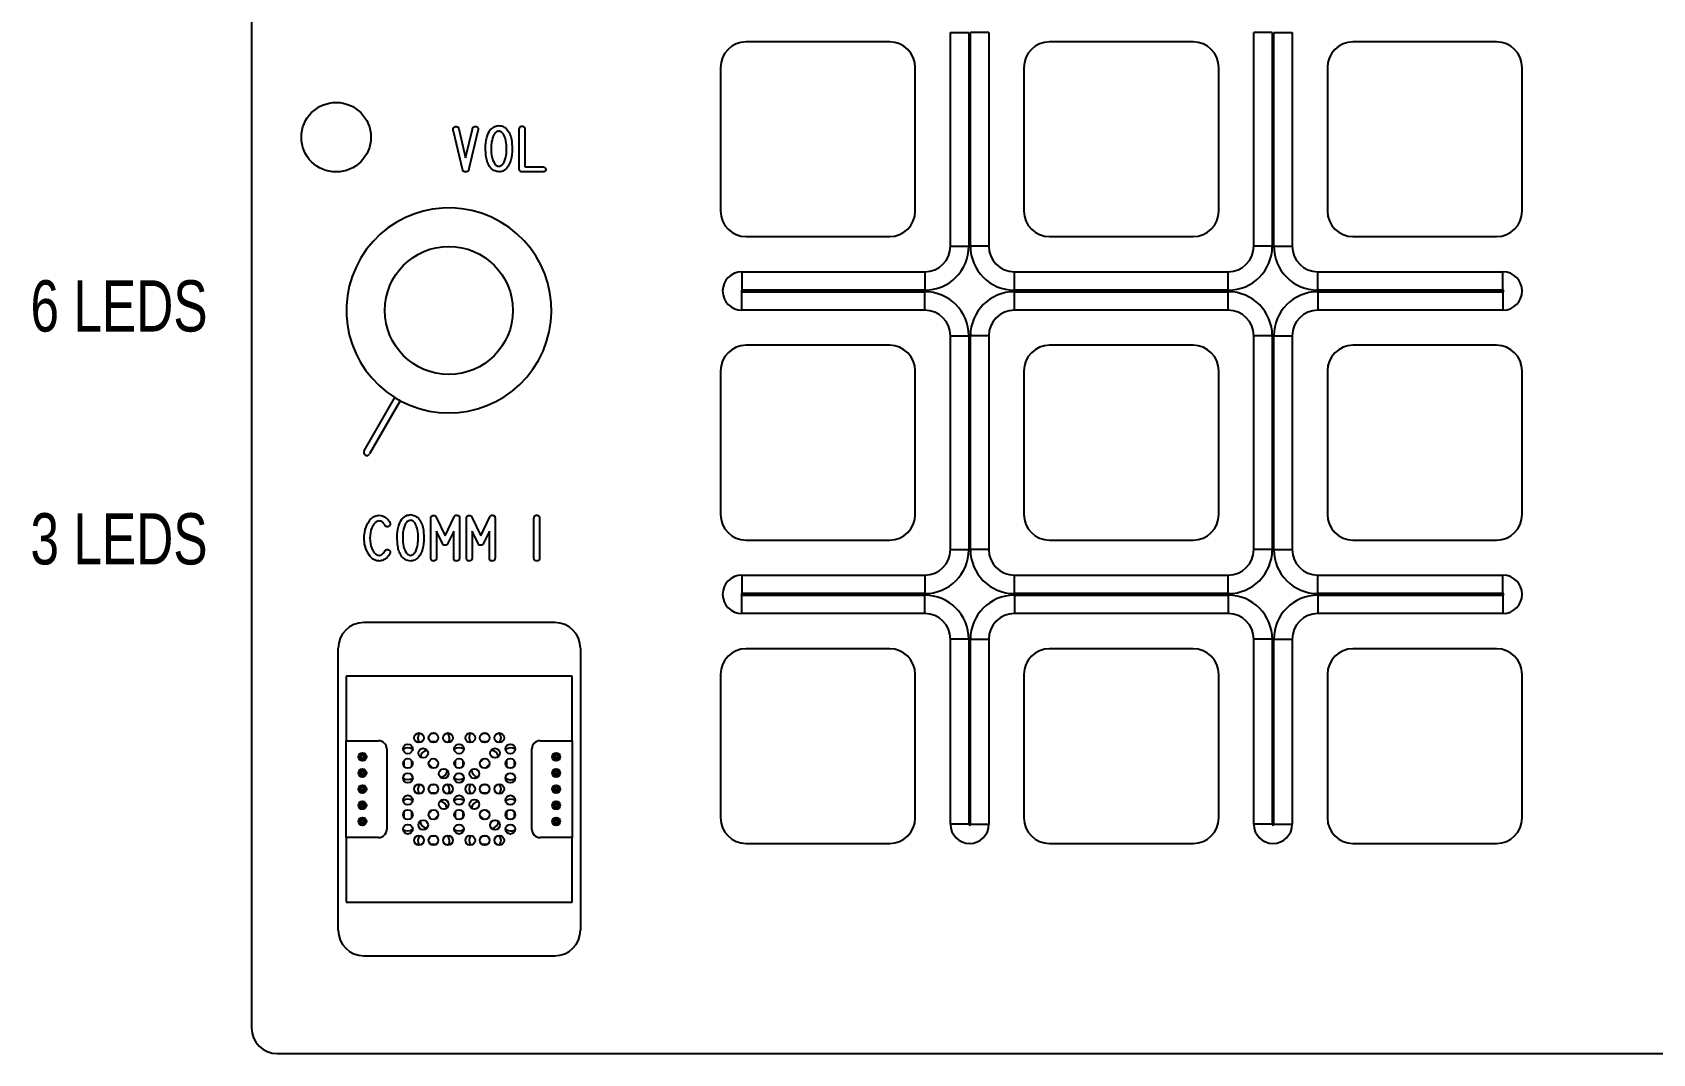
# Model space of a CAD drawing. Header units: inches. Extents: x 1.52 to 9.45, y 2.55 to 7.05.
# Drawn here: x 1.523 to 5.474, y 2.546 to 5.036 of the extents above; entities that cross this region are included whole.
import ezdxf

# ---------------------------------------------------------------- set-up
doc = ezdxf.new("R2010")
doc.units = ezdxf.units.IN
doc.header["$MEASUREMENT"] = 0
doc.styles.add('SLDTEXTSTYLE0', font='TXT', dxfattribs={"width": 0.75})

msp = doc.modelspace()

# ---------------------------------------------------------------- linework, layer by layer
at = {"color": 7, "linetype": 'Continuous', "lineweight": 25}
for p, q in [((2.057, 6.5458), (2.057, 2.6083)), ((3.7614, 4.5152), (3.7614, 5.0364)), ((3.7614, 5.0364), (3.8064, 5.0364)), ((3.8064, 5.0364), (3.8064, 4.5152)), ((3.8101, 4.5152), (3.8101, 5.0364)), ((3.8551, 5.0364), (3.8101, 5.0364)), ((3.8551, 5.0364), (3.8551, 4.5152)), ((4.5464, 5.0364), (4.5014, 5.0364)), ((4.5014, 4.5152), (4.5014, 5.0364)), ((4.5464, 5.0364), (4.5464, 4.5152)), ((4.5501, 4.5152), (4.5501, 5.0364)), ((4.5501, 5.0364), (4.5951, 5.0364)), ((4.5951, 5.0364), (4.5951, 4.5152)), ((3.6133, 5.0133), (3.2633, 5.0133)), ((4.3533, 5.0133), (4.0033, 5.0133)), ((5.0933, 5.0133), (4.7433, 5.0133)), ((3.2008, 4.9508), (3.2008, 4.6008)), ((3.6758, 4.6008), (3.6758, 4.9508)), ((3.9408, 4.9508), (3.9408, 4.6008)), ((4.4158, 4.6008), (4.4158, 4.9508)), ((4.6808, 4.9508), (4.6808, 4.6008)), ((5.1558, 4.6008), (5.1558, 4.9508)), ((2.5716, 4.7029), (2.5495, 4.7956)), ((2.5623, 4.801), (2.5791, 4.7304)), ((2.5791, 4.7304), (2.5959, 4.8005)), ((2.6089, 4.7964), (2.587, 4.7034)), ((2.6603, 4.8092), (2.6604, 4.8092)), ((2.7101, 4.7044), (2.7101, 4.8002)), ((2.7235, 4.8002), (2.7235, 4.7084)), ((2.7235, 4.7084), (2.7668, 4.7084)), ((2.7659, 4.6962), (2.7182, 4.6962)), ((3.2633, 4.5383), (3.6133, 4.5383)), ((3.7614, 4.5152), (3.8064, 4.5152)), ((3.8551, 4.5152), (3.8101, 4.5152)), ((4.0033, 4.5383), (4.3533, 4.5383)), ((4.5464, 4.5152), (4.5014, 4.5152)), ((4.5501, 4.5152), (4.5951, 4.5152)), ((4.7433, 4.5383), (5.0933, 4.5383)), ((3.2529, 4.4527), (3.2529, 4.4077)), ((3.2529, 4.4527), (3.6989, 4.4527)), ((3.6989, 4.4527), (3.6989, 4.4077)), ((3.9176, 4.4077), (3.9176, 4.4527)), ((3.9176, 4.4527), (4.4389, 4.4527)), ((4.4389, 4.4077), (4.4389, 4.4527)), ((4.6576, 4.4077), (4.6576, 4.4527)), ((4.6576, 4.4527), (5.1089, 4.4527)), ((5.1089, 4.4077), (5.1089, 4.4527)), ((3.6989, 4.4077), (3.2529, 4.4077)), ((3.2529, 4.4039), (3.6989, 4.4039)), ((3.2529, 4.3589), (3.2529, 4.4039)), ((3.6989, 4.3589), (3.6989, 4.4039)), ((4.4389, 4.4077), (3.9176, 4.4077)), ((3.9176, 4.4039), (4.4389, 4.4039)), ((3.9176, 4.3589), (3.9176, 4.4039)), ((4.4389, 4.3589), (4.4389, 4.4039)), ((5.1089, 4.4077), (4.6576, 4.4077)), ((4.6576, 4.4039), (5.1089, 4.4039)), ((4.6576, 4.4039), (4.6576, 4.3589)), ((5.1089, 4.4039), (5.1089, 4.3589)), ((3.6989, 4.3589), (3.2529, 4.3589)), ((4.4389, 4.3589), (3.9176, 4.3589)), ((5.1089, 4.3589), (4.6576, 4.3589)), ((3.6133, 4.2733), (3.2633, 4.2733)), ((3.7614, 3.7752), (3.7614, 4.2964)), ((3.7614, 4.2964), (3.8064, 4.2964)), ((3.8064, 4.2964), (3.8064, 3.7752)), ((3.8101, 3.7752), (3.8101, 4.2964)), ((3.8551, 4.2964), (3.8101, 4.2964)), ((3.8551, 4.2964), (3.8551, 3.7752)), ((4.3533, 4.2733), (4.0033, 4.2733)), ((4.5464, 4.2964), (4.5014, 4.2964)), ((4.5014, 3.7752), (4.5014, 4.2964)), ((4.5464, 4.2964), (4.5464, 3.7752)), ((4.5501, 3.7752), (4.5501, 4.2964)), ((4.5501, 4.2964), (4.5951, 4.2964)), ((4.5951, 4.2964), (4.5951, 3.7752)), ((5.0933, 4.2733), (4.7433, 4.2733)), ((3.2008, 4.2108), (3.2008, 3.8608)), ((3.6758, 3.8608), (3.6758, 4.2108)), ((3.9408, 4.2108), (3.9408, 3.8608)), ((4.4158, 3.8608), (4.4158, 4.2108)), ((4.6808, 4.2108), (4.6808, 3.8608)), ((5.1558, 3.8608), (5.1558, 4.2108)), ((2.3318, 4.0157), (2.4068, 4.1456)), ((2.4198, 4.1381), (2.3448, 4.0082)), ((2.3684, 3.8587), (2.3685, 3.8587)), ((2.4447, 3.8603), (2.4448, 3.8603)), ((2.4943, 3.7563), (2.4943, 3.8497)), ((2.5071, 3.8542), (2.5292, 3.8084)), ((2.5292, 3.8084), (2.5512, 3.8548)), ((2.5639, 3.8514), (2.5639, 3.7548)), ((2.5812, 3.7563), (2.5812, 3.8497)), ((2.594, 3.8542), (2.6161, 3.8084)), ((2.6161, 3.8084), (2.6381, 3.8548)), ((2.6508, 3.8514), (2.6508, 3.7548)), ((2.7458, 3.7549), (2.7458, 3.8508)), ((2.7593, 3.8512), (2.7593, 3.7549)), ((2.5081, 3.8203), (2.5081, 3.756)), ((2.5227, 3.79), (2.5081, 3.8203)), ((2.5502, 3.8203), (2.5359, 3.7908)), ((2.5502, 3.7556), (2.5502, 3.8203)), ((2.595, 3.8203), (2.595, 3.756)), ((2.6096, 3.79), (2.595, 3.8203)), ((2.6371, 3.8203), (2.6228, 3.7908)), ((2.6371, 3.7556), (2.6371, 3.8203)), ((3.2633, 3.7983), (3.6133, 3.7983)), ((4.0033, 3.7983), (4.3533, 3.7983)), ((4.7433, 3.7983), (5.0933, 3.7983)), ((3.7614, 3.7752), (3.8064, 3.7752)), ((3.8551, 3.7752), (3.8101, 3.7752)), ((4.5464, 3.7752), (4.5014, 3.7752)), ((4.5501, 3.7752), (4.5951, 3.7752)), ((3.2529, 3.7127), (3.2529, 3.6677)), ((3.2529, 3.7127), (3.6989, 3.7127)), ((3.6989, 3.7127), (3.6989, 3.6677)), ((3.9176, 3.6677), (3.9176, 3.7127)), ((3.9176, 3.7127), (4.4389, 3.7127)), ((4.4389, 3.6677), (4.4389, 3.7127)), ((4.6576, 3.6677), (4.6576, 3.7127)), ((4.6576, 3.7127), (5.1089, 3.7127)), ((5.1089, 3.6677), (5.1089, 3.7127)), ((3.6989, 3.6677), (3.2529, 3.6677)), ((3.2529, 3.6639), (3.6989, 3.6639)), ((3.2529, 3.6189), (3.2529, 3.6639)), ((3.6989, 3.6189), (3.6989, 3.6639)), ((4.4389, 3.6677), (3.9176, 3.6677)), ((3.9176, 3.6639), (4.4389, 3.6639)), ((3.9176, 3.6639), (3.9176, 3.6189)), ((4.4389, 3.6639), (4.4389, 3.6189)), ((5.1089, 3.6677), (4.6576, 3.6677)), ((4.6576, 3.6639), (5.1089, 3.6639)), ((4.6576, 3.6639), (4.6576, 3.6189)), ((5.1089, 3.6639), (5.1089, 3.6189)), ((2.7965, 3.5971), (2.331, 3.5971)), ((3.6989, 3.6189), (3.2529, 3.6189)), ((4.4389, 3.6189), (3.9176, 3.6189)), ((5.1089, 3.6189), (4.6576, 3.6189)), ((3.8064, 3.5564), (3.7614, 3.5564)), ((3.7614, 3.1052), (3.7614, 3.5564)), ((3.8064, 3.5564), (3.8064, 3.1052)), ((3.8101, 3.1052), (3.8101, 3.5564)), ((3.8101, 3.5564), (3.8551, 3.5564)), ((3.8551, 3.5564), (3.8551, 3.1052)), ((4.5464, 3.5564), (4.5014, 3.5564)), ((4.5014, 3.1052), (4.5014, 3.5564)), ((4.5464, 3.5564), (4.5464, 3.1052)), ((4.5501, 3.1052), (4.5501, 3.5564)), ((4.5501, 3.5564), (4.5951, 3.5564)), ((4.5951, 3.5564), (4.5951, 3.1052)), ((2.2685, 2.847), (2.2685, 3.5346)), ((2.859, 3.5346), (2.859, 2.847)), ((3.6133, 3.5333), (3.2633, 3.5333)), ((4.3533, 3.5333), (4.0033, 3.5333)), ((5.0933, 3.5333), (4.7433, 3.5333)), ((2.2881, 3.4664), (2.2881, 3.3089)), ((2.8393, 3.4664), (2.2881, 3.4664)), ((2.8393, 3.3089), (2.8393, 3.4664)), ((3.2008, 3.4708), (3.2008, 3.1208)), ((3.6758, 3.1208), (3.6758, 3.4708)), ((3.9408, 3.4708), (3.9408, 3.1208)), ((4.4158, 3.1208), (4.4158, 3.4708)), ((4.6808, 3.4708), (4.6808, 3.1208)), ((5.1558, 3.1208), (5.1558, 3.4708)), ((2.5064, 3.3264), (2.495, 3.3264)), ((2.6314, 3.3264), (2.62, 3.3264)), ((2.2881, 3.0727), (2.2881, 3.3089)), ((2.2881, 3.3089), (2.3669, 3.3089)), ((2.3866, 3.2892), (2.3866, 3.0924)), ((2.4935, 3.3067), (2.5079, 3.3067)), ((2.6185, 3.3067), (2.6329, 3.3067)), ((2.7409, 3.0924), (2.7409, 3.2892)), ((2.7606, 3.3089), (2.8393, 3.3089)), ((2.8393, 3.3089), (2.8393, 3.0727)), ((2.3216, 3.2636), (2.3216, 3.2755)), ((2.3246, 3.2725), (2.3216, 3.2755)), ((2.3216, 3.2755), (2.3334, 3.2755)), ((2.3246, 3.2666), (2.3216, 3.2636)), ((2.3216, 3.2636), (2.3334, 3.2636)), ((2.3246, 3.2725), (2.3246, 3.2666)), ((2.3305, 3.2725), (2.3246, 3.2725)), ((2.3305, 3.2666), (2.3246, 3.2666)), ((2.3334, 3.2755), (2.3305, 3.2725)), ((2.3305, 3.2725), (2.3305, 3.2666)), ((2.3305, 3.2666), (2.3334, 3.2636)), ((2.3334, 3.2636), (2.3334, 3.2755)), ((2.4284, 3.2601), (2.4284, 3.247)), ((2.448, 3.247), (2.448, 3.2601)), ((2.489, 3.2518), (2.499, 3.2418)), ((2.5121, 3.2565), (2.5037, 3.2649)), ((2.5534, 3.2601), (2.5534, 3.247)), ((2.573, 3.247), (2.573, 3.2601)), ((2.6227, 3.2649), (2.6143, 3.2565)), ((2.6274, 3.2418), (2.6374, 3.2518)), ((2.6784, 3.2601), (2.6784, 3.247)), ((2.698, 3.247), (2.698, 3.2601)), ((2.794, 3.2636), (2.794, 3.2755)), ((2.797, 3.2725), (2.794, 3.2755)), ((2.794, 3.2755), (2.8059, 3.2755)), ((2.797, 3.2666), (2.794, 3.2636)), ((2.794, 3.2636), (2.8059, 3.2636)), ((2.797, 3.2725), (2.797, 3.2666)), ((2.8029, 3.2725), (2.797, 3.2725)), ((2.8029, 3.2666), (2.797, 3.2666)), ((2.8059, 3.2755), (2.8029, 3.2725)), ((2.8029, 3.2725), (2.8029, 3.2666)), ((2.8029, 3.2666), (2.8059, 3.2636)), ((2.8059, 3.2636), (2.8059, 3.2755)), ((2.3216, 3.2243), (2.3216, 3.2361)), ((2.3246, 3.2331), (2.3216, 3.2361)), ((2.3216, 3.2361), (2.3334, 3.2361)), ((2.3246, 3.2272), (2.3216, 3.2243)), ((2.3216, 3.2243), (2.3334, 3.2243)), ((2.3246, 3.2272), (2.3246, 3.2331)), ((2.3305, 3.2331), (2.3246, 3.2331)), ((2.3305, 3.2272), (2.3246, 3.2272)), ((2.3334, 3.2361), (2.3305, 3.2331)), ((2.3305, 3.2331), (2.3305, 3.2272)), ((2.3305, 3.2272), (2.3334, 3.2243)), ((2.3334, 3.2243), (2.3334, 3.2361)), ((2.5064, 3.2014), (2.495, 3.2014)), ((2.6314, 3.2014), (2.62, 3.2014)), ((2.794, 3.2243), (2.794, 3.2361)), ((2.797, 3.2331), (2.794, 3.2361)), ((2.794, 3.2361), (2.8059, 3.2361)), ((2.797, 3.2272), (2.794, 3.2243)), ((2.794, 3.2243), (2.8059, 3.2243)), ((2.797, 3.2272), (2.797, 3.2331)), ((2.8029, 3.2331), (2.797, 3.2331)), ((2.8029, 3.2272), (2.797, 3.2272)), ((2.8059, 3.2361), (2.8029, 3.2331)), ((2.8029, 3.2331), (2.8029, 3.2272)), ((2.8029, 3.2272), (2.8059, 3.2243)), ((2.8059, 3.2243), (2.8059, 3.2361)), ((2.3216, 3.1849), (2.3216, 3.1967)), ((2.3246, 3.1938), (2.3216, 3.1967)), ((2.3216, 3.1967), (2.3334, 3.1967)), ((2.3246, 3.1879), (2.3216, 3.1849)), ((2.3216, 3.1849), (2.3334, 3.1849)), ((2.3246, 3.1938), (2.3246, 3.1879)), ((2.3305, 3.1938), (2.3246, 3.1938)), ((2.3305, 3.1879), (2.3246, 3.1879)), ((2.3334, 3.1967), (2.3305, 3.1938)), ((2.3305, 3.1938), (2.3305, 3.1879)), ((2.3305, 3.1879), (2.3334, 3.1849)), ((2.3334, 3.1849), (2.3334, 3.1967)), ((2.4935, 3.1817), (2.5079, 3.1817)), ((2.6185, 3.1817), (2.6329, 3.1817)), ((2.794, 3.1849), (2.794, 3.1967)), ((2.797, 3.1938), (2.794, 3.1967)), ((2.794, 3.1967), (2.8059, 3.1967)), ((2.797, 3.1879), (2.794, 3.1849)), ((2.794, 3.1849), (2.8059, 3.1849)), ((2.797, 3.1938), (2.797, 3.1879)), ((2.8029, 3.1938), (2.797, 3.1938)), ((2.8029, 3.1879), (2.797, 3.1879)), ((2.8059, 3.1967), (2.8029, 3.1938)), ((2.8029, 3.1938), (2.8029, 3.1879)), ((2.8029, 3.1879), (2.8059, 3.1849)), ((2.8059, 3.1849), (2.8059, 3.1967)), ((2.3216, 3.1573), (2.3246, 3.1544)), ((2.3216, 3.1573), (2.3334, 3.1573)), ((2.3216, 3.1455), (2.3216, 3.1573)), ((2.3246, 3.1485), (2.3216, 3.1455)), ((2.3216, 3.1455), (2.3334, 3.1455)), ((2.3246, 3.1544), (2.3246, 3.1485)), ((2.3305, 3.1544), (2.3246, 3.1544)), ((2.3305, 3.1485), (2.3246, 3.1485)), ((2.3334, 3.1573), (2.3305, 3.1544)), ((2.3305, 3.1544), (2.3305, 3.1485)), ((2.3334, 3.1455), (2.3305, 3.1485)), ((2.3334, 3.1455), (2.3334, 3.1573)), ((2.4284, 3.1351), (2.4284, 3.122)), ((2.448, 3.122), (2.448, 3.1351)), ((2.4977, 3.1399), (2.4893, 3.1315)), ((2.5024, 3.1168), (2.5124, 3.1268)), ((2.5534, 3.1351), (2.5534, 3.122)), ((2.573, 3.122), (2.573, 3.1351)), ((2.614, 3.1268), (2.624, 3.1168)), ((2.6371, 3.1315), (2.6287, 3.1399)), ((2.6784, 3.1351), (2.6784, 3.122)), ((2.698, 3.122), (2.698, 3.1351)), ((2.794, 3.1573), (2.797, 3.1544)), ((2.794, 3.1573), (2.8059, 3.1573)), ((2.794, 3.1455), (2.794, 3.1573)), ((2.797, 3.1485), (2.794, 3.1455)), ((2.794, 3.1455), (2.8059, 3.1455)), ((2.797, 3.1544), (2.797, 3.1485)), ((2.8029, 3.1544), (2.797, 3.1544)), ((2.8029, 3.1485), (2.797, 3.1485)), ((2.8059, 3.1573), (2.8029, 3.1544)), ((2.8029, 3.1544), (2.8029, 3.1485)), ((2.8059, 3.1455), (2.8029, 3.1485)), ((2.8059, 3.1455), (2.8059, 3.1573)), ((2.3216, 3.1062), (2.3216, 3.118)), ((2.3246, 3.115), (2.3216, 3.118)), ((2.3216, 3.118), (2.3334, 3.118)), ((2.3246, 3.1091), (2.3216, 3.1062)), ((2.3216, 3.1062), (2.3334, 3.1062)), ((2.3246, 3.1091), (2.3246, 3.115)), ((2.3305, 3.115), (2.3246, 3.115)), ((2.3305, 3.1091), (2.3246, 3.1091)), ((2.3334, 3.118), (2.3305, 3.115)), ((2.3305, 3.115), (2.3305, 3.1091)), ((2.3305, 3.1091), (2.3334, 3.1062)), ((2.3334, 3.1062), (2.3334, 3.118)), ((2.794, 3.1062), (2.794, 3.118)), ((2.797, 3.115), (2.794, 3.118)), ((2.794, 3.118), (2.8059, 3.118)), ((2.797, 3.1091), (2.794, 3.1062)), ((2.794, 3.1062), (2.8059, 3.1062)), ((2.797, 3.1091), (2.797, 3.115)), ((2.8029, 3.115), (2.797, 3.115)), ((2.8029, 3.1091), (2.797, 3.1091)), ((2.8059, 3.118), (2.8029, 3.115)), ((2.8029, 3.115), (2.8029, 3.1091)), ((2.8029, 3.1091), (2.8059, 3.1062)), ((2.8059, 3.1062), (2.8059, 3.118)), ((3.8064, 3.1052), (3.7614, 3.1052)), ((3.8101, 3.1052), (3.8551, 3.1052)), ((4.5464, 3.1052), (4.5014, 3.1052)), ((4.5501, 3.1052), (4.5951, 3.1052)), ((2.3669, 3.0727), (2.2881, 3.0727)), ((2.2881, 3.0727), (2.2881, 2.9152)), ((2.4935, 3.0567), (2.5079, 3.0567)), ((2.5064, 3.0764), (2.495, 3.0764)), ((2.6185, 3.0567), (2.6329, 3.0567)), ((2.6314, 3.0764), (2.62, 3.0764)), ((2.8393, 3.0727), (2.7606, 3.0727)), ((2.8393, 2.9152), (2.8393, 3.0727)), ((3.2633, 3.0583), (3.6133, 3.0583)), ((4.0033, 3.0583), (4.3533, 3.0583)), ((4.7433, 3.0583), (5.0933, 3.0583)), ((2.2881, 2.9152), (2.8393, 2.9152)), ((2.331, 2.7845), (2.7965, 2.7845)), ((2.1195, 2.5458), (8.807, 2.5458))]:
    msp.add_line(p, q, dxfattribs=at)
for centre, radius in [((2.2633, 4.7808), 0.0848), ((2.5383, 4.3583), 0.1562), ((2.4653, 3.316), 0.0118), ((2.5007, 3.316), 0.0118), ((2.5361, 3.316), 0.0118), ((2.5903, 3.316), 0.0118), ((2.6257, 3.316), 0.0118), ((2.6611, 3.316), 0.0118), ((2.4382, 3.289), 0.0118), ((2.4756, 3.2786), 0.0118), ((2.5632, 3.289), 0.0118), ((2.6508, 3.2786), 0.0118), ((2.6882, 3.289), 0.0118), ((2.3275, 3.2696), 0.00984), ((2.4382, 3.2535), 0.0118), ((2.5007, 3.2535), 0.0118), ((2.5258, 3.2285), 0.0118), ((2.5632, 3.2535), 0.0118), ((2.6006, 3.2285), 0.0118), ((2.6257, 3.2535), 0.0118), ((2.6882, 3.2535), 0.0118), ((2.7999, 3.2696), 0.00984), ((2.3275, 3.2302), 0.00984), ((2.4382, 3.2181), 0.0118), ((2.4653, 3.191), 0.0118), ((2.5007, 3.191), 0.0118), ((2.5361, 3.191), 0.0118), ((2.5632, 3.2181), 0.0118), ((2.5903, 3.191), 0.0118), ((2.6257, 3.191), 0.0118), ((2.6611, 3.191), 0.0118), ((2.6882, 3.2181), 0.0118), ((2.7999, 3.2302), 0.00984), ((2.3275, 3.1908), 0.00984), ((2.3275, 3.1514), 0.00984), ((2.4382, 3.164), 0.0118), ((2.5258, 3.1536), 0.0118), ((2.5632, 3.164), 0.0118), ((2.6006, 3.1536), 0.0118), ((2.6882, 3.164), 0.0118), ((2.7999, 3.1908), 0.00984), ((2.7999, 3.1514), 0.00984), ((2.3275, 3.1121), 0.00984), ((2.4382, 3.1285), 0.0118), ((2.5007, 3.1285), 0.0118), ((2.5632, 3.1285), 0.0118), ((2.6257, 3.1285), 0.0118), ((2.6882, 3.1285), 0.0118), ((2.7999, 3.1121), 0.00984), ((2.4382, 3.0931), 0.0118), ((2.4756, 3.1035), 0.0118), ((2.5632, 3.0931), 0.0118), ((2.6508, 3.1035), 0.0118), ((2.6882, 3.0931), 0.0118), ((2.4653, 3.066), 0.0118), ((2.5007, 3.066), 0.0118), ((2.5361, 3.066), 0.0118), ((2.5903, 3.066), 0.0118), ((2.6257, 3.066), 0.0118), ((2.6611, 3.066), 0.0118)]:
    msp.add_circle(centre, radius, dxfattribs=at)
for centre, radius, start, end in [((3.2633, 4.9508), 0.0625, 90, 180), ((3.6133, 4.9508), 0.0625, 0, 90), ((4.0033, 4.9508), 0.0625, 90, 180), ((4.3533, 4.9508), 0.0625, 0, 90), ((4.7433, 4.9508), 0.0625, 90, 180), ((5.0933, 4.9508), 0.0625, 0, 90), ((2.5383, 4.3583), 0.25, 241.7189, 238.2811), ((3.2633, 4.6008), 0.0625, 180, 270), ((3.6133, 4.6008), 0.0625, 270, 0), ((4.0033, 4.6008), 0.0625, 180, 270), ((4.3533, 4.6008), 0.0625, 270, 0), ((4.7433, 4.6008), 0.0625, 180, 270), ((5.0933, 4.6008), 0.0625, 270, 0), ((3.6989, 4.5152), 0.1075, 270, 0), ((3.6989, 4.5152), 0.0625, 270, 0), ((3.9176, 4.5152), 0.1075, 180, 270), ((3.9176, 4.5152), 0.0625, 180, 270), ((4.4389, 4.5152), 0.1075, 270, 0), ((4.4389, 4.5152), 0.0625, 270, 0), ((4.6576, 4.5152), 0.1075, 180, 270), ((4.6576, 4.5152), 0.0625, 180, 270), ((3.2529, 4.4058), 0.0469, 90, 270), ((5.1089, 4.4058), 0.0469, 270, 90), ((3.2529, 4.4058), 0.00188, 90, 270), ((3.6989, 4.2964), 0.1075, 0, 90), ((3.9176, 4.2964), 0.1075, 90, 180), ((4.4389, 4.2964), 0.1075, 0, 90), ((4.6576, 4.2964), 0.1075, 90, 180), ((5.1089, 4.4058), 0.00188, 270, 90), ((3.6989, 4.2964), 0.0625, 0, 90), ((3.9176, 4.2964), 0.0625, 90, 180), ((4.4389, 4.2964), 0.0625, 0, 90), ((4.6576, 4.2964), 0.0625, 90, 180), ((3.2633, 4.2108), 0.0625, 90, 180), ((3.6133, 4.2108), 0.0625, 0, 90), ((4.0033, 4.2108), 0.0625, 90, 180), ((4.3533, 4.2108), 0.0625, 0, 90), ((4.7433, 4.2108), 0.0625, 90, 180), ((5.0933, 4.2108), 0.0625, 0, 90), ((2.4133, 4.1418), 0.0075, 149.1405, 150), ((2.5383, 4.3583), 0.25, 238.2811, 241.7189), ((2.4133, 4.1418), 0.0075, 330, 330.8595), ((2.3383, 4.0119), 0.0075, 150, 330), ((3.2633, 3.8608), 0.0625, 180, 270), ((3.6133, 3.8608), 0.0625, 270, 0), ((4.0033, 3.8608), 0.0625, 180, 270), ((4.3533, 3.8608), 0.0625, 270, 0), ((4.7433, 3.8608), 0.0625, 180, 270), ((5.0933, 3.8608), 0.0625, 270, 0), ((3.6989, 3.7752), 0.1075, 270, 0), ((3.6989, 3.7752), 0.0625, 270, 0), ((3.9176, 3.7752), 0.1075, 180, 270), ((3.9176, 3.7752), 0.0625, 180, 270), ((4.4389, 3.7752), 0.1075, 270, 0), ((4.4389, 3.7752), 0.0625, 270, 0), ((4.6576, 3.7752), 0.1075, 180, 270), ((4.6576, 3.7752), 0.0625, 180, 270), ((3.2529, 3.6658), 0.0469, 90, 270), ((5.1089, 3.6658), 0.0469, 270, 90), ((3.2529, 3.6658), 0.00188, 90, 270), ((3.6989, 3.5564), 0.1075, 0, 90), ((3.9176, 3.5564), 0.1075, 90, 180), ((4.4389, 3.5564), 0.1075, 0, 90), ((4.6576, 3.5564), 0.1075, 90, 180), ((5.1089, 3.6658), 0.00188, 270, 90), ((2.331, 3.5346), 0.0625, 90, 180), ((2.7965, 3.5346), 0.0625, 0, 90), ((3.6989, 3.5564), 0.0625, 0, 90), ((3.9176, 3.5564), 0.0625, 90, 180), ((4.4389, 3.5564), 0.0625, 0, 90), ((4.6576, 3.5564), 0.0625, 90, 180), ((3.2633, 3.4708), 0.0625, 90, 180), ((3.6133, 3.4708), 0.0625, 0, 90), ((4.0033, 3.4708), 0.0625, 90, 180), ((4.3533, 3.4708), 0.0625, 0, 90), ((4.7433, 3.4708), 0.0625, 90, 180), ((5.0933, 3.4708), 0.0625, 0, 90), ((2.4817, 3.3148), 0.0193, 138.3821, 213.2813), ((2.5207, 3.3148), 0.0193, 326.7183, 42.1911), ((2.6071, 3.3156), 0.0193, 141.231, 215.9616), ((2.6461, 3.3156), 0.0193, 323.9194, 39.2337), ((2.3669, 3.2892), 0.0197, 0, 90), ((2.4385, 3.2724), 0.0193, 53.7219, 128.5941), ((2.4881, 3.2666), 0.0193, 98.9325, 173.3156), ((2.5635, 3.2724), 0.0193, 53.7219, 128.5941), ((2.6403, 3.2661), 0.0193, 12.6273, 87.8101), ((2.6893, 3.272), 0.0193, 56.4732, 131.102), ((2.7606, 3.2892), 0.0197, 90, 180), ((2.4385, 3.2334), 0.0193, 231.0081, 306.4916), ((2.4817, 3.1898), 0.0193, 138.3821, 213.2813), ((2.5156, 3.2391), 0.0193, 276.0763, 351.2824), ((2.5207, 3.1898), 0.0193, 326.7183, 42.191), ((2.5635, 3.2334), 0.0193, 231.0081, 306.4916), ((2.6071, 3.1906), 0.0193, 141.231, 215.9616), ((2.6128, 3.2385), 0.0193, 181.9781, 257.2505), ((2.6461, 3.1906), 0.0193, 323.9194, 39.2337), ((2.6893, 3.233), 0.0193, 228.0522, 303.3583), ((2.4385, 3.1474), 0.0193, 53.7219, 128.5941), ((2.5151, 3.1419), 0.0193, 9.8796, 85.135), ((2.5635, 3.1474), 0.0193, 53.7219, 128.5941), ((2.6893, 3.147), 0.0193, 56.4732, 131.102), ((2.6122, 3.1414), 0.0193, 96.1451, 170.7967), ((2.3669, 3.0924), 0.0197, 270, 0), ((2.4385, 3.1084), 0.0193, 231.0081, 306.4916), ((2.4875, 3.1144), 0.0193, 184.9011, 260.1723), ((2.5635, 3.1084), 0.0193, 231.0081, 306.4916), ((2.6398, 3.1138), 0.0193, 278.973, 354.4462), ((2.6893, 3.108), 0.0193, 228.0522, 303.3583), ((2.7606, 3.0924), 0.0197, 180, 270), ((3.2633, 3.1208), 0.0625, 180, 270), ((3.6133, 3.1208), 0.0625, 270, 0), ((3.8083, 3.1052), 0.0469, 180, 0), ((3.8083, 3.1052), 0.00188, 180, 0), ((4.0033, 3.1208), 0.0625, 180, 270), ((4.3533, 3.1208), 0.0625, 270, 0), ((4.5483, 3.1052), 0.0469, 180, 0), ((4.5483, 3.1052), 0.00188, 180, 0), ((4.7433, 3.1208), 0.0625, 180, 270), ((5.0933, 3.1208), 0.0625, 270, 0), ((2.4817, 3.0648), 0.0193, 138.3821, 213.2813), ((2.5207, 3.0648), 0.0193, 326.7183, 42.191), ((2.6071, 3.0656), 0.0193, 141.231, 215.9616), ((2.6461, 3.0656), 0.0193, 323.9194, 39.2337), ((2.331, 2.847), 0.0625, 180, 270), ((2.7965, 2.847), 0.0625, 270, 0), ((2.1195, 2.6083), 0.0625, 180, 270)]:
    msp.add_arc(centre, radius, start, end, dxfattribs=at)
for points, knots in [([(2.5486, 4.8006), (2.5488, 4.8016), (2.5491, 4.8036), (2.5511, 4.8057), (2.5535, 4.8068), (2.555, 4.8069), (2.5558, 4.807)], [0, 0, 0, 0, 0.279382, 0.559042, 0.779433, 1, 1, 1, 1]), ([(2.5495, 4.7956), (2.5492, 4.7965), (2.5488, 4.7982), (2.5487, 4.7999), (2.5486, 4.8006)], [0, 0, 0, 0, 0.560172, 1, 1, 1, 1]), ([(2.5558, 4.807), (2.5567, 4.8069), (2.5586, 4.8068), (2.5613, 4.8047), (2.562, 4.8024), (2.5623, 4.801)], [0, 0, 0, 0, 0.280657, 0.560457, 1, 1, 1, 1]), ([(2.5959, 4.8005), (2.5961, 4.8014), (2.5966, 4.8034), (2.5982, 4.8058), (2.6005, 4.8071), (2.6021, 4.8071), (2.6029, 4.8072)], [0, 0, 0, 0, 0.280752, 0.559949, 0.779644, 1, 1, 1, 1]), ([(2.6029, 4.8072), (2.6039, 4.8071), (2.6059, 4.8068), (2.6082, 4.8052), (2.6095, 4.8029), (2.6097, 4.8014), (2.6098, 4.8006)], [0, 0, 0, 0, 0.280095, 0.559648, 0.779786, 1, 1, 1, 1]), ([(2.6098, 4.8006), (2.6097, 4.7998), (2.6095, 4.7984), (2.6091, 4.797), (2.6089, 4.7964)], [0, 0, 0, 0, 0.559839, 1, 1, 1, 1]), ([(2.6277, 4.7543), (2.6279, 4.7632), (2.6283, 4.7789), (2.6359, 4.7925), (2.6393, 4.7985)], [0, 0, 0, 0, 0.561036, 1, 1, 1, 1]), ([(2.6393, 4.7985), (2.6427, 4.8017), (2.6486, 4.8074), (2.6568, 4.8087), (2.6603, 4.8092)], [0, 0, 0, 0, 0.559815, 1, 1, 1, 1]), ([(2.6484, 4.7879), (2.646, 4.7817), (2.6417, 4.7706), (2.6415, 4.7587), (2.6414, 4.7535)], [0, 0, 0, 0, 0.5585079, 1, 1, 1, 1]), ([(2.6603, 4.7955), (2.659, 4.7952), (2.6563, 4.7948), (2.6521, 4.7922), (2.6498, 4.7895), (2.6484, 4.7879)], [0, 0, 0, 0, 0.279672, 0.560314, 1, 1, 1, 1]), ([(2.6726, 4.7864), (2.6709, 4.7888), (2.6684, 4.7922), (2.6638, 4.795), (2.6615, 4.7953), (2.6603, 4.7955)], [0, 0, 0, 0, 0.559158, 0.779881, 1, 1, 1, 1]), ([(2.6604, 4.8092), (2.6641, 4.8087), (2.6709, 4.8077), (2.6762, 4.8034), (2.6786, 4.8015)], [0, 0, 0, 0, 0.558881, 1, 1, 1, 1]), ([(2.6789, 4.753), (2.6788, 4.7594), (2.6786, 4.771), (2.6744, 4.7817), (2.6726, 4.7864)], [0, 0, 0, 0, 0.560613, 1, 1, 1, 1]), ([(2.6786, 4.8015), (2.6816, 4.7976), (2.6876, 4.7898), (2.6919, 4.7726), (2.6924, 4.7601), (2.6926, 4.7525)], [0, 0, 0, 0, 0.279179, 0.559384, 1, 1, 1, 1]), ([(2.7101, 4.8002), (2.7101, 4.8013), (2.7103, 4.8034), (2.7117, 4.8062), (2.7143, 4.8076), (2.7159, 4.8076), (2.7168, 4.8077)], [0, 0, 0, 0, 0.280881, 0.559545, 0.779259, 1, 1, 1, 1]), ([(2.7168, 4.8077), (2.7179, 4.8076), (2.7201, 4.8075), (2.7225, 4.8054), (2.7234, 4.8027), (2.7235, 4.801), (2.7235, 4.8002)], [0, 0, 0, 0, 0.280331, 0.558177, 0.778761, 1, 1, 1, 1]), ([(2.6395, 4.7065), (2.6369, 4.7105), (2.6318, 4.7184), (2.6284, 4.735), (2.628, 4.747), (2.6277, 4.7543)], [0, 0, 0, 0, 0.279073, 0.559378, 1, 1, 1, 1]), ([(2.6414, 4.7535), (2.6415, 4.7463), (2.6416, 4.7335), (2.6469, 4.7219), (2.6493, 4.7168)], [0, 0, 0, 0, 0.561424, 1, 1, 1, 1]), ([(2.6721, 4.718), (2.6745, 4.7243), (2.6788, 4.7356), (2.6789, 4.7476), (2.6789, 4.753)], [0, 0, 0, 0, 0.5585149, 1, 1, 1, 1]), ([(2.6926, 4.7525), (2.6926, 4.7429), (2.6924, 4.726), (2.6837, 4.7116), (2.6799, 4.7052)], [0, 0, 0, 0, 0.561426, 1, 1, 1, 1]), ([(2.5793, 4.6962), (2.5782, 4.6962), (2.576, 4.6962), (2.5727, 4.6985), (2.572, 4.7012), (2.5716, 4.7029)], [0, 0, 0, 0, 0.281211, 0.559112, 1, 1, 1, 1]), ([(2.587, 4.7034), (2.5867, 4.7024), (2.5861, 4.7003), (2.5846, 4.6975), (2.5819, 4.6962), (2.5801, 4.6962), (2.5793, 4.6962)], [0, 0, 0, 0, 0.280841, 0.559904, 0.779309, 1, 1, 1, 1]), ([(2.6607, 4.6962), (2.6562, 4.697), (2.6481, 4.6985), (2.6421, 4.7041), (2.6395, 4.7065)], [0, 0, 0, 0, 0.55847, 1, 1, 1, 1]), ([(2.6493, 4.7168), (2.6509, 4.7148), (2.6538, 4.7112), (2.6582, 4.7103), (2.6602, 4.7099)], [0, 0, 0, 0, 0.5612766, 1, 1, 1, 1]), ([(2.6602, 4.7099), (2.6616, 4.7102), (2.6643, 4.7106), (2.6686, 4.7134), (2.6708, 4.7162), (2.6721, 4.718)], [0, 0, 0, 0, 0.279566, 0.560256, 1, 1, 1, 1]), ([(2.6799, 4.7052), (2.6768, 4.7025), (2.6712, 4.6976), (2.6639, 4.6966), (2.6607, 4.6962)], [0, 0, 0, 0, 0.559672, 1, 1, 1, 1]), ([(2.7182, 4.6962), (2.7169, 4.6962), (2.7144, 4.6964), (2.7111, 4.6982), (2.71, 4.7014), (2.71, 4.7034), (2.7101, 4.7044)], [0, 0, 0, 0, 0.281225, 0.558678, 0.778817, 1, 1, 1, 1]), ([(2.7668, 4.7084), (2.7676, 4.7084), (2.7689, 4.7084), (2.7702, 4.7081), (2.7708, 4.7079)], [0, 0, 0, 0, 0.560647, 1, 1, 1, 1]), ([(2.7708, 4.7079), (2.7714, 4.7076), (2.7726, 4.707), (2.7741, 4.705), (2.7743, 4.7032), (2.7745, 4.7022)], [0, 0, 0, 0, 0.279677, 0.56185, 1, 1, 1, 1]), ([(2.7698, 4.6963), (2.7691, 4.6963), (2.7678, 4.6961), (2.7665, 4.6961), (2.7659, 4.6962)], [0, 0, 0, 0, 0.559474, 1, 1, 1, 1]), ([(2.7745, 4.7022), (2.7744, 4.7014), (2.7743, 4.6999), (2.773, 4.6981), (2.7715, 4.6968), (2.7704, 4.6965), (2.7698, 4.6963)], [0, 0, 0, 0, 0.280158, 0.560145, 0.779837, 1, 1, 1, 1]), ([(2.3314, 3.8035), (2.3322, 3.8126), (2.3336, 3.8289), (2.3427, 3.8424), (2.3467, 3.8483)], [0, 0, 0, 0, 0.560198, 1, 1, 1, 1]), ([(2.3686, 3.845), (2.3665, 3.8445), (2.3622, 3.8437), (2.3555, 3.8379), (2.3475, 3.8249), (2.3461, 3.8118), (2.3452, 3.8032)], [0, 0, 0, 0, 0.1248376, 0.2500829, 0.5005566, 1, 1, 1, 1]), ([(2.3467, 3.8483), (2.3502, 3.8515), (2.3564, 3.8572), (2.3648, 3.8583), (2.3684, 3.8587)], [0, 0, 0, 0, 0.559973, 1, 1, 1, 1]), ([(2.3685, 3.8587), (2.3711, 3.8585), (2.3764, 3.8581), (2.3849, 3.8535), (2.3893, 3.8482), (2.3919, 3.845)], [0, 0, 0, 0, 0.280022, 0.559888, 1, 1, 1, 1]), ([(2.3817, 3.8351), (2.3799, 3.8378), (2.3775, 3.8416), (2.3724, 3.8446), (2.3699, 3.8448), (2.3686, 3.845)], [0, 0, 0, 0, 0.559531, 0.779964, 1, 1, 1, 1]), ([(2.3882, 3.8308), (2.3874, 3.8308), (2.3859, 3.8308), (2.3834, 3.8323), (2.3823, 3.834), (2.3817, 3.8351)], [0, 0, 0, 0, 0.279914, 0.560835, 1, 1, 1, 1]), ([(2.3951, 3.838), (2.395, 3.8369), (2.3948, 3.8348), (2.393, 3.8324), (2.3907, 3.831), (2.389, 3.8309), (2.3882, 3.8308)], [0, 0, 0, 0, 0.280199, 0.559297, 0.779385, 1, 1, 1, 1]), ([(2.3919, 3.845), (2.3929, 3.8438), (2.3946, 3.8418), (2.3949, 3.8391), (2.3951, 3.838)], [0, 0, 0, 0, 0.562205, 1, 1, 1, 1]), ([(2.4121, 3.8054), (2.4123, 3.8142), (2.4127, 3.8299), (2.4204, 3.8436), (2.4237, 3.8496)], [0, 0, 0, 0, 0.561032, 1, 1, 1, 1]), ([(2.4237, 3.8496), (2.4271, 3.8528), (2.433, 3.8585), (2.4412, 3.8597), (2.4447, 3.8603)], [0, 0, 0, 0, 0.55981, 1, 1, 1, 1]), ([(2.4328, 3.839), (2.4304, 3.8328), (2.4261, 3.8217), (2.4259, 3.8098), (2.4258, 3.8045)], [0, 0, 0, 0, 0.5585079, 1, 1, 1, 1]), ([(2.4447, 3.8465), (2.4434, 3.8463), (2.4407, 3.8458), (2.4365, 3.8433), (2.4342, 3.8406), (2.4328, 3.839)], [0, 0, 0, 0, 0.279674, 0.5603037, 1, 1, 1, 1]), ([(2.457, 3.8374), (2.4553, 3.8399), (2.4528, 3.8432), (2.4482, 3.846), (2.4459, 3.8464), (2.4447, 3.8465)], [0, 0, 0, 0, 0.559163, 0.7798894, 1, 1, 1, 1]), ([(2.4448, 3.8603), (2.4485, 3.8597), (2.4553, 3.8587), (2.4606, 3.8544), (2.463, 3.8525)], [0, 0, 0, 0, 0.558875, 1, 1, 1, 1]), ([(2.4633, 3.804), (2.4632, 3.8105), (2.463, 3.822), (2.4588, 3.8327), (2.457, 3.8374)], [0, 0, 0, 0, 0.560614, 1, 1, 1, 1]), ([(2.463, 3.8525), (2.466, 3.8487), (2.472, 3.8409), (2.4763, 3.8237), (2.4768, 3.8112), (2.477, 3.8035)], [0, 0, 0, 0, 0.2791793, 0.5593844, 1, 1, 1, 1]), ([(2.4943, 3.8497), (2.4944, 3.8509), (2.4944, 3.8533), (2.4957, 3.8567), (2.4986, 3.8583), (2.5006, 3.8584), (2.5015, 3.8584)], [0, 0, 0, 0, 0.281272, 0.559828, 0.779241, 1, 1, 1, 1]), ([(2.5015, 3.8584), (2.5022, 3.8584), (2.5037, 3.8583), (2.5058, 3.8569), (2.5066, 3.8552), (2.5071, 3.8542)], [0, 0, 0, 0, 0.281208, 0.559934, 1, 1, 1, 1]), ([(2.5512, 3.8548), (2.5515, 3.8555), (2.5522, 3.8568), (2.5542, 3.8586), (2.5561, 3.8587), (2.5572, 3.8587)], [0, 0, 0, 0, 0.281306, 0.562295, 1, 1, 1, 1]), ([(2.5572, 3.8587), (2.5579, 3.8587), (2.5594, 3.8587), (2.5615, 3.8581), (2.5639, 3.8558), (2.5639, 3.8532), (2.5639, 3.8514)], [0, 0, 0, 0, 0.187927, 0.375529, 0.561471, 1, 1, 1, 1]), ([(2.5812, 3.8497), (2.5813, 3.8509), (2.5813, 3.8533), (2.5826, 3.8567), (2.5855, 3.8583), (2.5875, 3.8584), (2.5884, 3.8584)], [0, 0, 0, 0, 0.281272, 0.559828, 0.779241, 1, 1, 1, 1]), ([(2.5884, 3.8584), (2.5891, 3.8584), (2.5906, 3.8583), (2.5927, 3.8569), (2.5935, 3.8552), (2.594, 3.8542)], [0, 0, 0, 0, 0.281208, 0.559934, 1, 1, 1, 1]), ([(2.6381, 3.8548), (2.6384, 3.8555), (2.6391, 3.8568), (2.6411, 3.8586), (2.643, 3.8587), (2.6441, 3.8587)], [0, 0, 0, 0, 0.281306, 0.562295, 1, 1, 1, 1]), ([(2.6441, 3.8587), (2.6448, 3.8587), (2.6463, 3.8587), (2.6484, 3.8581), (2.6508, 3.8558), (2.6508, 3.8532), (2.6508, 3.8514)], [0, 0, 0, 0, 0.187927, 0.375529, 0.561471, 1, 1, 1, 1]), ([(2.7458, 3.8508), (2.7459, 3.8519), (2.7459, 3.8542), (2.7473, 3.8572), (2.75, 3.8587), (2.7518, 3.8587), (2.7527, 3.8587)], [0, 0, 0, 0, 0.281182, 0.559925, 0.77923, 1, 1, 1, 1]), ([(2.7527, 3.8587), (2.7538, 3.8587), (2.7559, 3.8586), (2.7584, 3.8565), (2.7592, 3.8538), (2.7593, 3.8521), (2.7593, 3.8512)], [0, 0, 0, 0, 0.280494, 0.557737, 0.778739, 1, 1, 1, 1]), ([(2.3443, 3.7605), (2.3402, 3.768), (2.3327, 3.7815), (2.3318, 3.7968), (2.3314, 3.8035)], [0, 0, 0, 0, 0.55921, 1, 1, 1, 1]), ([(2.3452, 3.8032), (2.3461, 3.7945), (2.3475, 3.7815), (2.3553, 3.7683), (2.3619, 3.7623), (2.3661, 3.7614), (2.3683, 3.761)], [0, 0, 0, 0, 0.499615, 0.75001, 0.875237, 1, 1, 1, 1]), ([(2.4239, 3.7576), (2.4213, 3.7615), (2.4162, 3.7694), (2.4128, 3.7861), (2.4124, 3.7981), (2.4121, 3.8054)], [0, 0, 0, 0, 0.279074, 0.559373, 1, 1, 1, 1]), ([(2.4258, 3.8045), (2.4259, 3.7973), (2.426, 3.7845), (2.4313, 3.7729), (2.4337, 3.7678)], [0, 0, 0, 0, 0.561425, 1, 1, 1, 1]), ([(2.4565, 3.7691), (2.4589, 3.7754), (2.4632, 3.7866), (2.4633, 3.7987), (2.4633, 3.804)], [0, 0, 0, 0, 0.558516, 1, 1, 1, 1]), ([(2.477, 3.8035), (2.477, 3.794), (2.4768, 3.777), (2.4681, 3.7626), (2.4643, 3.7563)], [0, 0, 0, 0, 0.561426, 1, 1, 1, 1]), ([(2.3683, 3.7472), (2.3656, 3.7475), (2.3603, 3.7479), (2.3516, 3.7522), (2.3471, 3.7573), (2.3443, 3.7605)], [0, 0, 0, 0, 0.280337, 0.560578, 1, 1, 1, 1]), ([(2.3683, 3.761), (2.3701, 3.7612), (2.3738, 3.7616), (2.3789, 3.7661), (2.3814, 3.7701), (2.3829, 3.7726)], [0, 0, 0, 0, 0.278809, 0.558631, 1, 1, 1, 1]), ([(2.3901, 3.7587), (2.3867, 3.7552), (2.3806, 3.7489), (2.3721, 3.7477), (2.3683, 3.7472)], [0, 0, 0, 0, 0.559366, 1, 1, 1, 1]), ([(2.3829, 3.7726), (2.3832, 3.7731), (2.384, 3.7741), (2.386, 3.7751), (2.3876, 3.7752), (2.3886, 3.7753)], [0, 0, 0, 0, 0.279539, 0.560891, 1, 1, 1, 1]), ([(2.3886, 3.7753), (2.3896, 3.7752), (2.3916, 3.775), (2.3939, 3.7731), (2.3949, 3.7707), (2.395, 3.7692), (2.3951, 3.7684)], [0, 0, 0, 0, 0.28018, 0.55874, 0.779049, 1, 1, 1, 1]), ([(2.3951, 3.7684), (2.395, 3.7673), (2.3948, 3.7652), (2.3925, 3.7622), (2.391, 3.76), (2.3901, 3.7587)], [0, 0, 0, 0, 0.278341, 0.558958, 1, 1, 1, 1]), ([(2.4451, 3.7472), (2.4406, 3.748), (2.4325, 3.7495), (2.4265, 3.7551), (2.4239, 3.7576)], [0, 0, 0, 0, 0.558475, 1, 1, 1, 1]), ([(2.4337, 3.7678), (2.4353, 3.7658), (2.4382, 3.7623), (2.4426, 3.7614), (2.4446, 3.761)], [0, 0, 0, 0, 0.561287, 1, 1, 1, 1]), ([(2.4446, 3.761), (2.446, 3.7612), (2.4487, 3.7617), (2.453, 3.7644), (2.4552, 3.7673), (2.4565, 3.7691)], [0, 0, 0, 0, 0.279566, 0.560262, 1, 1, 1, 1]), ([(2.4643, 3.7563), (2.4612, 3.7535), (2.4556, 3.7486), (2.4483, 3.7476), (2.4451, 3.7472)], [0, 0, 0, 0, 0.559667, 1, 1, 1, 1]), ([(2.5009, 3.7472), (2.4998, 3.7473), (2.4981, 3.7474), (2.4963, 3.7487), (2.4944, 3.7513), (2.4944, 3.7541), (2.4943, 3.7563)], [0, 0, 0, 0, 0.249933, 0.375536, 0.501059, 1, 1, 1, 1]), ([(2.5081, 3.756), (2.5081, 3.7548), (2.508, 3.7523), (2.5066, 3.749), (2.5038, 3.7473), (2.5019, 3.7472), (2.5009, 3.7472)], [0, 0, 0, 0, 0.281184, 0.560004, 0.779291, 1, 1, 1, 1]), ([(2.5291, 3.7857), (2.5283, 3.7856), (2.5267, 3.7856), (2.5241, 3.787), (2.5232, 3.7889), (2.5227, 3.79)], [0, 0, 0, 0, 0.281192, 0.558547, 1, 1, 1, 1]), ([(2.5359, 3.7908), (2.5352, 3.7892), (2.5341, 3.7869), (2.5311, 3.7857), (2.5297, 3.7857), (2.5291, 3.7857)], [0, 0, 0, 0, 0.5591118, 0.7789765, 1, 1, 1, 1]), ([(2.5509, 3.7501), (2.5506, 3.7511), (2.5501, 3.7529), (2.5502, 3.7548), (2.5502, 3.7556)], [0, 0, 0, 0, 0.558621, 1, 1, 1, 1]), ([(2.5639, 3.7548), (2.5639, 3.7537), (2.5638, 3.7516), (2.5622, 3.7487), (2.5596, 3.7473), (2.5579, 3.7473), (2.5571, 3.7472)], [0, 0, 0, 0, 0.280973, 0.559728, 0.779477, 1, 1, 1, 1]), ([(2.5878, 3.7472), (2.5867, 3.7473), (2.585, 3.7474), (2.5832, 3.7487), (2.5813, 3.7513), (2.5813, 3.7541), (2.5812, 3.7563)], [0, 0, 0, 0, 0.249933, 0.375536, 0.501059, 1, 1, 1, 1]), ([(2.595, 3.756), (2.5949, 3.7548), (2.5949, 3.7523), (2.5935, 3.749), (2.5907, 3.7473), (2.5887, 3.7472), (2.5878, 3.7472)], [0, 0, 0, 0, 0.281184, 0.560004, 0.779291, 1, 1, 1, 1]), ([(2.6159, 3.7857), (2.6152, 3.7856), (2.6136, 3.7856), (2.611, 3.787), (2.6101, 3.7889), (2.6096, 3.79)], [0, 0, 0, 0, 0.2812258, 0.5585489, 1, 1, 1, 1]), ([(2.6228, 3.7908), (2.6221, 3.7892), (2.621, 3.7869), (2.618, 3.7857), (2.6166, 3.7857), (2.6159, 3.7857)], [0, 0, 0, 0, 0.5591118, 0.7789765, 1, 1, 1, 1]), ([(2.6378, 3.7501), (2.6375, 3.7511), (2.637, 3.7529), (2.6371, 3.7548), (2.6371, 3.7556)], [0, 0, 0, 0, 0.558621, 1, 1, 1, 1]), ([(2.6508, 3.7548), (2.6508, 3.7537), (2.6506, 3.7516), (2.6491, 3.7487), (2.6465, 3.7473), (2.6448, 3.7473), (2.6439, 3.7472)], [0, 0, 0, 0, 0.280973, 0.559728, 0.779477, 1, 1, 1, 1]), ([(2.7469, 3.7495), (2.7466, 3.75), (2.746, 3.7508), (2.7459, 3.7527), (2.7458, 3.754), (2.7458, 3.7549)], [0, 0, 0, 0, 0.278191, 0.559017, 1, 1, 1, 1]), ([(2.7593, 3.7549), (2.7593, 3.7538), (2.7592, 3.7516), (2.7579, 3.7487), (2.7552, 3.7473), (2.7535, 3.7472), (2.7527, 3.7472)], [0, 0, 0, 0, 0.280996, 0.559973, 0.779261, 1, 1, 1, 1]), ([(2.5571, 3.7472), (2.5557, 3.7473), (2.5532, 3.7475), (2.5516, 3.7493), (2.5509, 3.7501)], [0, 0, 0, 0, 0.560921, 1, 1, 1, 1]), ([(2.6439, 3.7472), (2.6426, 3.7473), (2.6401, 3.7475), (2.6385, 3.7493), (2.6378, 3.7501)], [0, 0, 0, 0, 0.560921, 1, 1, 1, 1]), ([(2.7527, 3.7472), (2.7514, 3.7473), (2.7493, 3.7475), (2.7476, 3.7489), (2.7469, 3.7495)], [0, 0, 0, 0, 0.5592693, 1, 1, 1, 1])]:
    msp.add_open_spline(points, degree=3, knots=knots, dxfattribs=at)

# ---------------------------------------------------------------- texts
at = {"color": 7, "linetype": 'Continuous', "lineweight": 0, "char_height": 0.125, "attachment_point": 1, "style": 'SLDTEXTSTYLE0'}
for s, insert in [('6 LEDS', (1.5178, 4.4319)), ('3 LEDS', (1.5178, 3.8638))]:
    msp.add_mtext(s, dxfattribs=dict(at, insert=insert))

doc.saveas('drawing.dxf')
